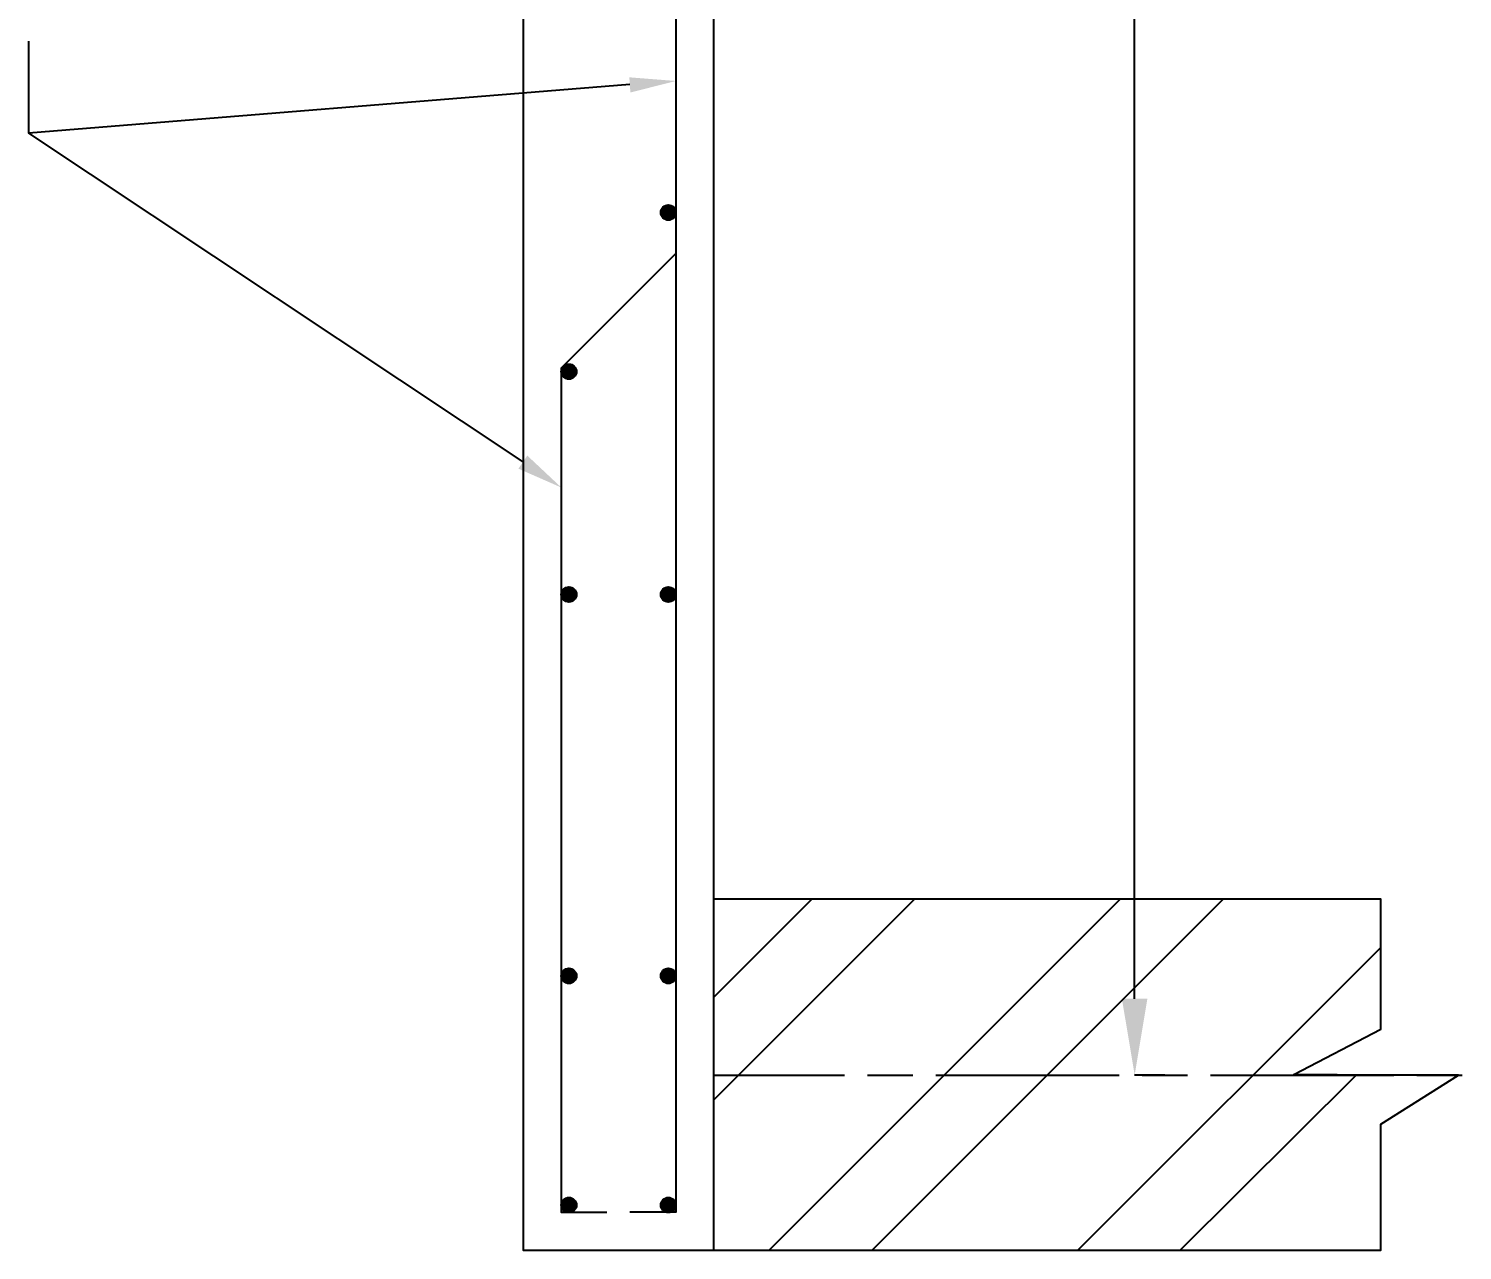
# Model space of a CAD drawing. Header units: inches. Extents: x -2470 to 6710, y 8071 to 14655.
# Drawn here: x 5485 to 6424, y 9692 to 10493 of the extents above; entities that cross this region are included whole.
import ezdxf

# ---------------------------------------------------------------- set-up
doc = ezdxf.new("R2010")
doc.units = ezdxf.units.IN
doc.header["$MEASUREMENT"] = 0
doc.layers.add('PDF_0', color=7, linetype='Continuous')
doc.styles.get("Standard").update_dxf_attribs({"font": 'arial.ttf'})
doc.dimstyles.get("Standard").update_dxf_attribs({"dimtxt": 50, "dimasz": 50, "dimexe": 0.18, "dimexo": 0.0625, "dimgap": 0.09, "dimtad": 0, "dimtih": 1, "dimtoh": 1, "dimdec": 4, "dimzin": 0, "dimdsep": 46, "dimtxsty": 'Standard', "dimcen": 0.09, "dimadec": 0, "dimazin": 0, "dimtfac": 1, "dimtdec": 4, "dimtofl": 0, "dimtmove": 0, "dimatfit": 3, "dimfxl": 1, "dimtolj": 1, "dimtzin": 0, "dimarcsym": 0})

# ---------------------------------------------------------------- blocks, each defined once
blk = doc.blocks.new('*D10')
at = {"color": 0, "lineweight": -2, "transparency": 16777216}
for p, q in [((6228.98, 14036.99), (6209.07, 14036.99)), ((6209.25, 13986.99), (6209.25, 11947.74)), ((6209.25, 9857.22), (6209.25, 11896.47)), ((6228.98, 9807.22), (6209.07, 9807.22))]:
    blk.add_line(p, q, dxfattribs=at)
at = {"color": 0, "transparency": 16777216}
for points in [[(6200.91, 13986.99), (6217.58, 13986.99), (6209.25, 14036.99)], [(6200.91, 9857.22), (6217.58, 9857.22), (6209.25, 9807.22)]]:
    blk.add_solid(points, dxfattribs=at)
at = {"layer": 'Defpoints', "color": 0, "transparency": 16777216}
for p in [(6229.04, 14036.99), (6209.25, 9807.22), (6229.04, 9807.22)]:
    blk.add_point(p, dxfattribs=at)
at = {"color": 0, "transparency": 16777216, "insert": (6209.25, 11922.1), "char_height": 50, "attachment_point": 5}
blk.add_mtext('\\A1;4230', dxfattribs=at)

msp = doc.modelspace()

# ---------------------------------------------------------------- linework, layer by layer
at = {"layer": 'PDF_0', "lineweight": 25}
for points in [[(5933.42711, 13922.16796), (6370.42208, 13922.16796), (6370.42208, 14004.76858), (6421.49051, 14036.98625), (6370.42208, 14036.98625), (6313.52705, 14037.32899), (6370.42208, 14067.14747), (6370.42208, 14152.14727), (5808.66933, 14152.14727), (5808.66933, 9692.39939), (6370.42208, 9692.39939), (6370.42208, 9775.00001), (6421.49051, 9807.21767), (6370.42208, 9807.21767), (6313.52705, 9807.56042), (6370.42208, 9837.3789), (6370.42208, 9922.3787), (5933.42711, 9922.3787)], [(5933.42711, 14152.14727), (5933.42711, 9692.39939)], [(5878.58852, 14127.12717), (5908.74974, 14127.12717), (5908.74974, 9717.41949), (5878.58852, 9717.41949)], [(5878.58852, 10456.02668), (5484.77894, 10424.15175), (5484.77894, 10484.47419)], [(5808.66933, 10208.91031), (5484.77894, 10424.15175)], [(5908.74974, 10345.32128), (5833.68943, 10270.26097), (5833.68943, 9717.41949), (5863.50791, 9717.41949)], [(5933.42711, 9857.94336), (5997.86244, 9922.3787)], [(5933.42711, 9790.7661), (6065.03971, 9922.3787)], [(5969.75767, 9692.39939), (6199.73698, 9922.3787)], [(6037.27768, 9692.39939), (6267.25699, 9922.3787)], [(6171.97495, 9692.39939), (6370.42208, 9890.84652)], [(5933.42711, 9807.21767), (6019.11239, 9807.21767)], [(6034.19301, 9807.21767), (6064.01149, 9807.21767)], [(6079.0921, 9807.21767), (6199.0515, 9807.21767)], [(6188.08378, 9807.21767), (6190.14023, 9807.21767)], [(6214.13211, 9807.21767), (6243.95059, 9807.21767)], [(6239.15222, 9692.39939), (6354.31324, 9807.21767)], [(6259.0312, 9807.21767), (6378.99061, 9807.21767)], [(6394.07122, 9807.21767), (6423.8897, 9807.21767)]]:
    msp.add_lwpolyline(points, dxfattribs=at)
for centre in [(5903.77986, 10372.2266), (5838.65904, 10268.03329), (5838.65904, 10122.02556), (5903.77986, 10122.02556), (5838.65904, 9872.16726), (5903.77986, 9872.16726), (5838.65904, 9722.04664), (5903.77986, 9722.04664)]:
    msp.add_circle(centre, 4.96989, dxfattribs=at)
at = {"layer": 'PDF_0', "transparency": 33554559}
for points in [[(5878.24578, 10460.82505), (5908.74974, 10458.42587), (5878.93126, 10450.88556)], [(5902.23766, 10367.59946), (5902.23766, 10377.19621), (5901.20944, 10367.9422)], [(5902.23766, 10377.19621), (5901.20944, 10367.9422), (5901.20944, 10376.85347)], [(5903.26589, 10367.25672), (5903.26589, 10377.19621), (5902.23766, 10367.59946)], [(5903.26589, 10377.19621), (5902.23766, 10367.59946), (5902.23766, 10377.19621)], [(5903.95137, 10367.25672), (5903.95137, 10377.19621), (5903.26589, 10367.25672)], [(5903.95137, 10377.19621), (5903.26589, 10367.25672), (5903.26589, 10377.19621)], [(5904.97959, 10367.59946), (5904.97959, 10377.19621), (5903.95137, 10367.25672)], [(5904.97959, 10377.19621), (5903.95137, 10367.25672), (5903.95137, 10377.19621)], [(5905.66507, 10376.85347), (5904.97959, 10367.59946), (5904.97959, 10377.19621)], [(5898.81025, 10373.08332), (5898.81025, 10371.36961), (5898.46751, 10372.39784)], [(5899.49573, 10369.65591), (5899.49573, 10374.79702), (5898.81025, 10370.34139)], [(5899.49573, 10374.79702), (5898.81025, 10370.34139), (5898.81025, 10374.11154)], [(5898.81025, 10374.11154), (5898.81025, 10373.08332), (5898.81025, 10371.36961)], [(5898.81025, 10374.11154), (5898.81025, 10370.34139), (5898.81025, 10371.36961)], [(5899.83847, 10368.97042), (5899.83847, 10375.48251), (5899.49573, 10369.65591)], [(5899.83847, 10375.48251), (5899.49573, 10369.65591), (5899.49573, 10374.79702)], [(5900.52396, 10368.28494), (5900.52396, 10376.16799), (5899.83847, 10368.97042)], [(5900.52396, 10376.16799), (5899.83847, 10368.97042), (5899.83847, 10375.48251)], [(5901.20944, 10367.9422), (5901.20944, 10376.85347), (5900.52396, 10368.28494)], [(5901.20944, 10376.85347), (5900.52396, 10368.28494), (5900.52396, 10376.16799)], [(5905.66507, 10367.9422), (5905.66507, 10376.85347), (5904.97959, 10367.59946)], [(5906.6933, 10376.16799), (5905.66507, 10367.9422), (5905.66507, 10376.85347)], [(5906.6933, 10368.28494), (5906.6933, 10376.16799), (5905.66507, 10367.9422)], [(5907.37878, 10375.48251), (5906.6933, 10368.28494), (5906.6933, 10376.16799)], [(5907.37878, 10368.97042), (5907.37878, 10375.48251), (5906.6933, 10368.28494)], [(5907.72152, 10374.79702), (5907.37878, 10368.97042), (5907.37878, 10375.48251)], [(5907.72152, 10369.65591), (5907.72152, 10374.79702), (5907.37878, 10368.97042)], [(5908.407, 10374.11154), (5907.72152, 10369.65591), (5907.72152, 10374.79702)], [(5908.407, 10370.34139), (5908.407, 10374.11154), (5907.72152, 10369.65591)], [(5908.407, 10373.08332), (5908.407, 10370.34139), (5908.407, 10374.11154)], [(5908.74974, 10372.39784), (5908.407, 10371.36961), (5908.407, 10373.08332)], [(5908.407, 10371.36961), (5908.407, 10373.08332), (5908.407, 10370.34139)], [(5834.03217, 10269.91823), (5833.68943, 10268.89001), (5833.68943, 10267.1763)], [(5834.03217, 10269.91823), (5834.03217, 10266.14808), (5833.68943, 10267.1763)], [(5833.68943, 10268.89001), (5833.68943, 10267.1763), (5833.68943, 10268.20453)], [(5834.37491, 10265.4626), (5834.37491, 10270.60371), (5834.03217, 10266.14808)], [(5834.37491, 10270.60371), (5834.03217, 10266.14808), (5834.03217, 10269.91823)], [(5835.0604, 10264.77711), (5835.0604, 10271.2892), (5834.37491, 10265.4626)], [(5835.0604, 10271.2892), (5834.37491, 10265.4626), (5834.37491, 10270.60371)], [(5835.74588, 10264.09163), (5835.74588, 10271.97468), (5835.0604, 10264.77711)], [(5835.74588, 10271.97468), (5835.0604, 10264.77711), (5835.0604, 10271.2892)], [(5836.43136, 10263.74889), (5836.43136, 10272.66016), (5835.74588, 10264.09163)], [(5836.43136, 10272.66016), (5835.74588, 10264.09163), (5835.74588, 10271.97468)], [(5837.11684, 10263.40615), (5837.11684, 10273.0029), (5836.43136, 10263.74889)], [(5837.11684, 10273.0029), (5836.43136, 10263.74889), (5836.43136, 10272.66016)], [(5838.14507, 10263.06341), (5838.14507, 10273.0029), (5837.11684, 10263.40615)], [(5838.14507, 10273.0029), (5837.11684, 10263.40615), (5837.11684, 10273.0029)], [(5839.17329, 10263.06341), (5839.17329, 10273.0029), (5838.14507, 10263.06341)], [(5839.17329, 10273.0029), (5838.14507, 10263.06341), (5838.14507, 10273.0029)], [(5839.85877, 10263.40615), (5839.85877, 10273.0029), (5839.17329, 10263.06341)], [(5839.85877, 10273.0029), (5839.17329, 10263.06341), (5839.17329, 10273.0029)], [(5840.887, 10272.66016), (5839.85877, 10263.40615), (5839.85877, 10273.0029)], [(5840.887, 10263.74889), (5840.887, 10272.66016), (5839.85877, 10263.40615)], [(5841.57248, 10271.97468), (5840.887, 10263.74889), (5840.887, 10272.66016)], [(5841.57248, 10264.09163), (5841.57248, 10271.97468), (5840.887, 10263.74889)], [(5842.25796, 10271.2892), (5841.57248, 10264.09163), (5841.57248, 10271.97468)], [(5842.25796, 10264.77711), (5842.25796, 10271.2892), (5841.57248, 10264.09163)], [(5842.94344, 10270.60371), (5842.25796, 10264.77711), (5842.25796, 10271.2892)], [(5842.94344, 10265.4626), (5842.94344, 10270.60371), (5842.25796, 10264.77711)], [(5843.28618, 10269.91823), (5842.94344, 10265.4626), (5842.94344, 10270.60371)], [(5843.28618, 10266.14808), (5843.28618, 10269.91823), (5842.94344, 10265.4626)], [(5843.62892, 10268.89001), (5843.28618, 10266.14808), (5843.28618, 10269.91823)], [(5843.62892, 10267.1763), (5843.62892, 10268.89001), (5843.28618, 10266.14808)], [(5843.62892, 10268.20453), (5843.62892, 10267.1763), (5843.62892, 10268.89001)], [(5811.41126, 10213.0232), (5833.68943, 10192.11599), (5805.58466, 10204.45467)], [(5834.03217, 10123.9105), (5833.68943, 10123.22502), (5833.68943, 10121.51131)], [(5834.03217, 10123.9105), (5834.03217, 10120.48309), (5833.68943, 10121.51131)], [(5834.37491, 10119.79761), (5834.37491, 10124.93872), (5834.03217, 10120.48309)], [(5834.37491, 10124.93872), (5834.03217, 10120.48309), (5834.03217, 10123.9105)], [(5835.0604, 10118.76938), (5835.0604, 10125.62421), (5834.37491, 10119.79761)], [(5835.0604, 10125.62421), (5834.37491, 10119.79761), (5834.37491, 10124.93872)], [(5835.74588, 10118.42664), (5835.74588, 10126.30969), (5835.0604, 10118.76938)], [(5835.74588, 10126.30969), (5835.0604, 10118.76938), (5835.0604, 10125.62421)], [(5836.43136, 10117.74116), (5836.43136, 10126.65243), (5835.74588, 10118.42664)], [(5836.43136, 10126.65243), (5835.74588, 10118.42664), (5835.74588, 10126.30969)], [(5837.11684, 10117.39842), (5837.11684, 10126.99517), (5836.43136, 10117.74116)], [(5837.11684, 10126.99517), (5836.43136, 10117.74116), (5836.43136, 10126.65243)], [(5838.14507, 10117.39842), (5838.14507, 10127.33791), (5837.11684, 10117.39842)], [(5838.14507, 10127.33791), (5837.11684, 10117.39842), (5837.11684, 10126.99517)], [(5839.17329, 10117.39842), (5839.17329, 10127.33791), (5838.14507, 10117.39842)], [(5839.17329, 10127.33791), (5838.14507, 10117.39842), (5838.14507, 10127.33791)], [(5839.85877, 10126.99517), (5839.17329, 10117.39842), (5839.17329, 10127.33791)], [(5839.85877, 10117.39842), (5839.85877, 10126.99517), (5839.17329, 10117.39842)], [(5840.887, 10126.65243), (5839.85877, 10117.39842), (5839.85877, 10126.99517)], [(5840.887, 10117.74116), (5840.887, 10126.65243), (5839.85877, 10117.39842)], [(5841.57248, 10126.30969), (5840.887, 10117.74116), (5840.887, 10126.65243)], [(5841.57248, 10118.42664), (5841.57248, 10126.30969), (5840.887, 10117.74116)], [(5842.25796, 10125.62421), (5841.57248, 10118.42664), (5841.57248, 10126.30969)], [(5842.25796, 10118.76938), (5842.25796, 10125.62421), (5841.57248, 10118.42664)], [(5842.94344, 10124.93872), (5842.25796, 10118.76938), (5842.25796, 10125.62421)], [(5842.94344, 10119.79761), (5842.94344, 10124.93872), (5842.25796, 10118.76938)], [(5843.28618, 10123.9105), (5842.94344, 10119.79761), (5842.94344, 10124.93872)], [(5843.28618, 10120.48309), (5843.28618, 10123.9105), (5842.94344, 10119.79761)], [(5843.62892, 10123.22502), (5843.28618, 10120.48309), (5843.28618, 10123.9105)], [(5899.49573, 10119.79761), (5899.49573, 10124.93872), (5898.81025, 10120.48309)], [(5899.49573, 10124.93872), (5898.81025, 10120.48309), (5898.81025, 10123.9105)], [(5898.81025, 10123.9105), (5898.81025, 10123.22502), (5898.81025, 10121.51131)], [(5898.81025, 10123.9105), (5898.81025, 10120.48309), (5898.81025, 10121.51131)], [(5899.83847, 10118.76938), (5899.83847, 10125.62421), (5899.49573, 10119.79761)], [(5899.83847, 10125.62421), (5899.49573, 10119.79761), (5899.49573, 10124.93872)], [(5900.52396, 10118.42664), (5900.52396, 10126.30969), (5899.83847, 10118.76938)], [(5900.52396, 10126.30969), (5899.83847, 10118.76938), (5899.83847, 10125.62421)], [(5901.20944, 10117.74116), (5901.20944, 10126.65243), (5900.52396, 10118.42664)], [(5901.20944, 10126.65243), (5900.52396, 10118.42664), (5900.52396, 10126.30969)], [(5902.23766, 10117.39842), (5902.23766, 10126.99517), (5901.20944, 10117.74116)], [(5902.23766, 10126.99517), (5901.20944, 10117.74116), (5901.20944, 10126.65243)], [(5903.26589, 10117.39842), (5903.26589, 10127.33791), (5902.23766, 10117.39842)], [(5903.26589, 10127.33791), (5902.23766, 10117.39842), (5902.23766, 10126.99517)], [(5903.95137, 10117.39842), (5903.95137, 10127.33791), (5903.26589, 10117.39842)], [(5903.95137, 10127.33791), (5903.26589, 10117.39842), (5903.26589, 10127.33791)], [(5904.97959, 10126.99517), (5903.95137, 10117.39842), (5903.95137, 10127.33791)], [(5904.97959, 10117.39842), (5904.97959, 10126.99517), (5903.95137, 10117.39842)], [(5905.66507, 10126.65243), (5904.97959, 10117.39842), (5904.97959, 10126.99517)], [(5905.66507, 10117.74116), (5905.66507, 10126.65243), (5904.97959, 10117.39842)], [(5906.6933, 10126.30969), (5905.66507, 10117.74116), (5905.66507, 10126.65243)], [(5906.6933, 10118.42664), (5906.6933, 10126.30969), (5905.66507, 10117.74116)], [(5907.37878, 10125.62421), (5906.6933, 10118.42664), (5906.6933, 10126.30969)], [(5907.37878, 10118.76938), (5907.37878, 10125.62421), (5906.6933, 10118.42664)], [(5907.72152, 10124.93872), (5907.37878, 10118.76938), (5907.37878, 10125.62421)], [(5907.72152, 10119.79761), (5907.72152, 10124.93872), (5907.37878, 10118.76938)], [(5908.407, 10123.9105), (5907.72152, 10119.79761), (5907.72152, 10124.93872)], [(5908.407, 10120.48309), (5908.407, 10123.9105), (5907.72152, 10119.79761)], [(5908.407, 10123.22502), (5908.407, 10120.48309), (5908.407, 10123.9105)], [(5833.68943, 10123.22502), (5833.68943, 10121.51131), (5833.68943, 10122.19679)], [(5843.62892, 10121.51131), (5843.62892, 10123.22502), (5843.28618, 10120.48309)], [(5843.62892, 10122.19679), (5843.62892, 10121.51131), (5843.62892, 10123.22502)], [(5898.81025, 10123.22502), (5898.81025, 10121.51131), (5898.46751, 10122.19679)], [(5908.74974, 10122.19679), (5908.407, 10121.51131), (5908.407, 10123.22502)], [(5908.407, 10121.51131), (5908.407, 10123.22502), (5908.407, 10120.48309)], [(5834.03217, 9874.0522), (5833.68943, 9873.02398), (5833.68943, 9871.31027)], [(5834.03217, 9874.0522), (5834.03217, 9870.62479), (5833.68943, 9871.31027)], [(5833.68943, 9873.02398), (5833.68943, 9871.31027), (5833.68943, 9872.33849)], [(5834.37491, 9869.59656), (5834.37491, 9874.73768), (5834.03217, 9870.62479)], [(5834.37491, 9874.73768), (5834.03217, 9870.62479), (5834.03217, 9874.0522)], [(5835.0604, 9868.91108), (5835.0604, 9875.7659), (5834.37491, 9869.59656)], [(5835.0604, 9875.7659), (5834.37491, 9869.59656), (5834.37491, 9874.73768)], [(5835.74588, 9868.2256), (5835.74588, 9876.10865), (5835.0604, 9868.91108)], [(5835.74588, 9876.10865), (5835.0604, 9868.91108), (5835.0604, 9875.7659)], [(5836.43136, 9867.88286), (5836.43136, 9876.79413), (5835.74588, 9868.2256)], [(5836.43136, 9876.79413), (5835.74588, 9868.2256), (5835.74588, 9876.10865)], [(5837.11684, 9867.54012), (5837.11684, 9877.13687), (5836.43136, 9867.88286)], [(5837.11684, 9877.13687), (5836.43136, 9867.88286), (5836.43136, 9876.79413)], [(5838.14507, 9867.19738), (5838.14507, 9877.13687), (5837.11684, 9867.54012)], [(5838.14507, 9877.13687), (5837.11684, 9867.54012), (5837.11684, 9877.13687)], [(5839.17329, 9867.19738), (5839.17329, 9877.13687), (5838.14507, 9867.19738)], [(5839.17329, 9877.13687), (5838.14507, 9867.19738), (5838.14507, 9877.13687)], [(5839.85877, 9867.54012), (5839.85877, 9877.13687), (5839.17329, 9867.19738)], [(5839.85877, 9877.13687), (5839.17329, 9867.19738), (5839.17329, 9877.13687)], [(5840.887, 9876.79413), (5839.85877, 9867.54012), (5839.85877, 9877.13687)], [(5840.887, 9867.88286), (5840.887, 9876.79413), (5839.85877, 9867.54012)], [(5841.57248, 9876.10865), (5840.887, 9867.88286), (5840.887, 9876.79413)], [(5841.57248, 9868.2256), (5841.57248, 9876.10865), (5840.887, 9867.88286)], [(5842.25796, 9875.7659), (5841.57248, 9868.2256), (5841.57248, 9876.10865)], [(5842.25796, 9868.91108), (5842.25796, 9875.7659), (5841.57248, 9868.2256)], [(5842.94344, 9874.73768), (5842.25796, 9868.91108), (5842.25796, 9875.7659)], [(5842.94344, 9869.59656), (5842.94344, 9874.73768), (5842.25796, 9868.91108)], [(5843.28618, 9874.0522), (5842.94344, 9869.59656), (5842.94344, 9874.73768)], [(5843.28618, 9870.62479), (5843.28618, 9874.0522), (5842.94344, 9869.59656)], [(5843.62892, 9873.02398), (5843.28618, 9870.62479), (5843.28618, 9874.0522)], [(5843.62892, 9871.31027), (5843.62892, 9873.02398), (5843.28618, 9870.62479)], [(5843.62892, 9872.33849), (5843.62892, 9871.31027), (5843.62892, 9873.02398)], [(5898.81025, 9873.02398), (5898.81025, 9871.31027), (5898.46751, 9872.33849)], [(5899.49573, 9869.59656), (5899.49573, 9874.73768), (5898.81025, 9870.62479)], [(5899.49573, 9874.73768), (5898.81025, 9870.62479), (5898.81025, 9874.0522)], [(5898.81025, 9874.0522), (5898.81025, 9873.02398), (5898.81025, 9871.31027)], [(5898.81025, 9874.0522), (5898.81025, 9870.62479), (5898.81025, 9871.31027)], [(5899.83847, 9868.91108), (5899.83847, 9875.7659), (5899.49573, 9869.59656)], [(5899.83847, 9875.7659), (5899.49573, 9869.59656), (5899.49573, 9874.73768)], [(5900.52396, 9868.2256), (5900.52396, 9876.10865), (5899.83847, 9868.91108)], [(5900.52396, 9876.10865), (5899.83847, 9868.91108), (5899.83847, 9875.7659)], [(5901.20944, 9867.88286), (5901.20944, 9876.79413), (5900.52396, 9868.2256)], [(5901.20944, 9876.79413), (5900.52396, 9868.2256), (5900.52396, 9876.10865)], [(5902.23766, 9867.54012), (5902.23766, 9877.13687), (5901.20944, 9867.88286)], [(5902.23766, 9877.13687), (5901.20944, 9867.88286), (5901.20944, 9876.79413)], [(5903.26589, 9867.19738), (5903.26589, 9877.13687), (5902.23766, 9867.54012)], [(5903.26589, 9877.13687), (5902.23766, 9867.54012), (5902.23766, 9877.13687)], [(5903.95137, 9867.19738), (5903.95137, 9877.13687), (5903.26589, 9867.19738)], [(5903.95137, 9877.13687), (5903.26589, 9867.19738), (5903.26589, 9877.13687)], [(5904.97959, 9867.54012), (5904.97959, 9877.13687), (5903.95137, 9867.19738)], [(5904.97959, 9877.13687), (5903.95137, 9867.19738), (5903.95137, 9877.13687)], [(5905.66507, 9876.79413), (5904.97959, 9867.54012), (5904.97959, 9877.13687)], [(5905.66507, 9867.88286), (5905.66507, 9876.79413), (5904.97959, 9867.54012)], [(5906.6933, 9876.10865), (5905.66507, 9867.88286), (5905.66507, 9876.79413)], [(5906.6933, 9868.2256), (5906.6933, 9876.10865), (5905.66507, 9867.88286)], [(5907.37878, 9875.7659), (5906.6933, 9868.2256), (5906.6933, 9876.10865)], [(5907.37878, 9868.91108), (5907.37878, 9875.7659), (5906.6933, 9868.2256)], [(5907.72152, 9874.73768), (5907.37878, 9868.91108), (5907.37878, 9875.7659)], [(5907.72152, 9869.59656), (5907.72152, 9874.73768), (5907.37878, 9868.91108)], [(5908.407, 9874.0522), (5907.72152, 9869.59656), (5907.72152, 9874.73768)], [(5908.407, 9870.62479), (5908.407, 9874.0522), (5907.72152, 9869.59656)], [(5908.407, 9873.02398), (5908.407, 9870.62479), (5908.407, 9874.0522)], [(5908.74974, 9872.33849), (5908.407, 9871.31027), (5908.407, 9873.02398)], [(5908.407, 9871.31027), (5908.407, 9873.02398), (5908.407, 9870.62479)], [(5834.03217, 9723.93157), (5833.68943, 9723.24609), (5833.68943, 9721.53239)], [(5834.03217, 9723.93157), (5834.03217, 9720.50416), (5833.68943, 9721.53239)], [(5833.68943, 9723.24609), (5833.68943, 9721.53239), (5833.68943, 9722.21787)], [(5834.37491, 9719.81868), (5834.37491, 9724.9598), (5834.03217, 9720.50416)], [(5834.37491, 9724.9598), (5834.03217, 9720.50416), (5834.03217, 9723.93157)], [(5835.0604, 9718.79046), (5835.0604, 9725.64528), (5834.37491, 9719.81868)], [(5835.0604, 9725.64528), (5834.37491, 9719.81868), (5834.37491, 9724.9598)], [(5835.74588, 9718.44772), (5835.74588, 9726.33076), (5835.0604, 9718.79046)], [(5835.74588, 9726.33076), (5835.0604, 9718.79046), (5835.0604, 9725.64528)], [(5836.43136, 9717.76223), (5836.43136, 9726.6735), (5835.74588, 9718.44772)], [(5836.43136, 9726.6735), (5835.74588, 9718.44772), (5835.74588, 9726.33076)], [(5837.11684, 9717.41949), (5837.11684, 9727.01624), (5836.43136, 9717.76223)], [(5837.11684, 9727.01624), (5836.43136, 9717.76223), (5836.43136, 9726.6735)], [(5838.14507, 9717.41949), (5838.14507, 9727.35899), (5837.11684, 9717.41949)], [(5838.14507, 9727.35899), (5837.11684, 9717.41949), (5837.11684, 9727.01624)], [(5839.17329, 9717.41949), (5839.17329, 9727.35899), (5838.14507, 9717.41949)], [(5839.17329, 9727.35899), (5838.14507, 9717.41949), (5838.14507, 9727.35899)], [(5839.85877, 9727.01624), (5839.17329, 9717.41949), (5839.17329, 9727.35899)], [(5839.85877, 9717.41949), (5839.85877, 9727.01624), (5839.17329, 9717.41949)], [(5840.887, 9726.6735), (5839.85877, 9717.41949), (5839.85877, 9727.01624)], [(5840.887, 9717.76223), (5840.887, 9726.6735), (5839.85877, 9717.41949)], [(5841.57248, 9726.33076), (5840.887, 9717.76223), (5840.887, 9726.6735)], [(5841.57248, 9718.44772), (5841.57248, 9726.33076), (5840.887, 9717.76223)], [(5842.25796, 9725.64528), (5841.57248, 9718.44772), (5841.57248, 9726.33076)], [(5842.25796, 9718.79046), (5842.25796, 9725.64528), (5841.57248, 9718.44772)], [(5842.94344, 9724.9598), (5842.25796, 9718.79046), (5842.25796, 9725.64528)], [(5842.94344, 9719.81868), (5842.94344, 9724.9598), (5842.25796, 9718.79046)], [(5843.28618, 9723.93157), (5842.94344, 9719.81868), (5842.94344, 9724.9598)], [(5843.28618, 9720.50416), (5843.28618, 9723.93157), (5842.94344, 9719.81868)], [(5843.62892, 9723.24609), (5843.28618, 9720.50416), (5843.28618, 9723.93157)], [(5843.62892, 9721.53239), (5843.62892, 9723.24609), (5843.28618, 9720.50416)], [(5843.62892, 9722.21787), (5843.62892, 9721.53239), (5843.62892, 9723.24609)], [(5898.81025, 9723.24609), (5898.81025, 9721.53239), (5898.46751, 9722.21787)], [(5899.49573, 9719.81868), (5899.49573, 9724.9598), (5898.81025, 9720.50416)], [(5899.49573, 9724.9598), (5898.81025, 9720.50416), (5898.81025, 9723.93157)], [(5898.81025, 9723.93157), (5898.81025, 9723.24609), (5898.81025, 9721.53239)], [(5898.81025, 9723.93157), (5898.81025, 9720.50416), (5898.81025, 9721.53239)], [(5899.83847, 9718.79046), (5899.83847, 9725.64528), (5899.49573, 9719.81868)], [(5899.83847, 9725.64528), (5899.49573, 9719.81868), (5899.49573, 9724.9598)], [(5900.52396, 9718.44772), (5900.52396, 9726.33076), (5899.83847, 9718.79046)], [(5900.52396, 9726.33076), (5899.83847, 9718.79046), (5899.83847, 9725.64528)], [(5901.20944, 9717.76223), (5901.20944, 9726.6735), (5900.52396, 9718.44772)], [(5901.20944, 9726.6735), (5900.52396, 9718.44772), (5900.52396, 9726.33076)], [(5902.23766, 9717.41949), (5902.23766, 9727.01624), (5901.20944, 9717.76223)], [(5902.23766, 9727.01624), (5901.20944, 9717.76223), (5901.20944, 9726.6735)], [(5903.26589, 9717.41949), (5903.26589, 9727.35899), (5902.23766, 9717.41949)], [(5903.26589, 9727.35899), (5902.23766, 9717.41949), (5902.23766, 9727.01624)], [(5903.95137, 9717.41949), (5903.95137, 9727.35899), (5903.26589, 9717.41949)], [(5903.95137, 9727.35899), (5903.26589, 9717.41949), (5903.26589, 9727.35899)], [(5904.97959, 9727.01624), (5903.95137, 9717.41949), (5903.95137, 9727.35899)], [(5904.97959, 9717.41949), (5904.97959, 9727.01624), (5903.95137, 9717.41949)], [(5905.66507, 9726.6735), (5904.97959, 9717.41949), (5904.97959, 9727.01624)], [(5905.66507, 9717.76223), (5905.66507, 9726.6735), (5904.97959, 9717.41949)], [(5906.6933, 9726.33076), (5905.66507, 9717.76223), (5905.66507, 9726.6735)], [(5906.6933, 9718.44772), (5906.6933, 9726.33076), (5905.66507, 9717.76223)], [(5907.37878, 9725.64528), (5906.6933, 9718.44772), (5906.6933, 9726.33076)], [(5907.37878, 9718.79046), (5907.37878, 9725.64528), (5906.6933, 9718.44772)], [(5907.72152, 9724.9598), (5907.37878, 9718.79046), (5907.37878, 9725.64528)], [(5907.72152, 9719.81868), (5907.72152, 9724.9598), (5907.37878, 9718.79046)], [(5908.407, 9723.93157), (5907.72152, 9719.81868), (5907.72152, 9724.9598)], [(5908.407, 9720.50416), (5908.407, 9723.93157), (5907.72152, 9719.81868)], [(5908.407, 9723.24609), (5908.407, 9720.50416), (5908.407, 9723.93157)], [(5908.74974, 9722.21787), (5908.407, 9721.53239), (5908.407, 9723.24609)], [(5908.407, 9721.53239), (5908.407, 9723.24609), (5908.407, 9720.50416)]]:
    msp.add_solid(points, dxfattribs=at)

# ---------------------------------------------------------------- dimensions: what is measured, and where the dimension line sits
dim = msp.add_linear_dim(base=(6209.24799, 9807.21767), p1=(6229.04135, 14036.98625), p2=(6229.04135, 9807.21767), angle=90, text='4230', dimstyle='Standard')
dim.commit()
dim.dimension.update_dxf_attribs({"geometry": '*D10', "text_midpoint": (6209.24799, 11922.10196)})

doc.saveas('drawing.dxf')
